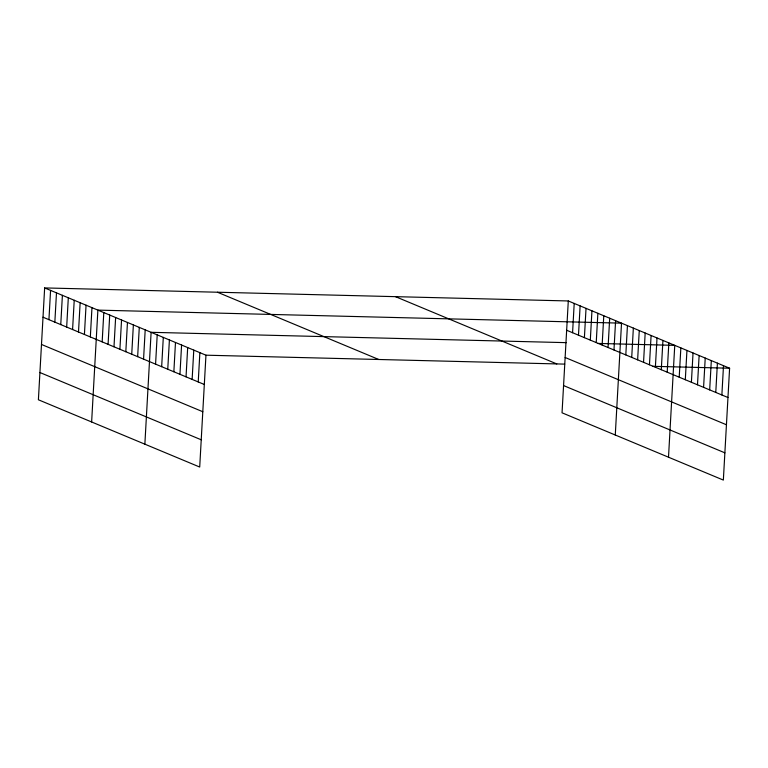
<?xml version="1.0" encoding="UTF-8"?>
<svg xmlns="http://www.w3.org/2000/svg" width="768" height="768" viewBox="0 0 768 768"><rect width="100%" height="100%" fill="white"/><g stroke="black" fill="none" stroke-linecap="round" stroke-linejoin="round"><path stroke-width="1.15" d="M44.65 287.923L38.4 399.773L199.709 467.04L205.958 355.19L44.65 287.923L568.291 300.96L729.6 368.227L723.35 480.077L562.042 412.81L568.291 300.96M48.931 319.67L50.573 290.381M54.845 322.138L56.486 292.848M60.758 324.605L62.4 295.315M66.672 327.072L68.314 297.782M72.586 329.539L74.227 300.25M78.499 332.006L80.141 302.717M84.422 334.474L86.054 305.184M90.336 336.941L91.968 307.651M91.632 421.968L97.882 310.118L621.523 323.155L615.274 435.014M102.163 341.875L103.795 312.586M108.077 344.342L109.718 315.053M113.99 346.81L115.632 317.52M119.904 349.267L121.546 319.987M125.818 351.734L127.459 322.454M131.731 354.202L133.373 324.912M137.654 356.669L139.286 327.379M143.568 359.136L145.2 329.846M144.864 444.173L151.114 332.314L566.333 342.653M155.578 364.147L157.21 334.858M161.664 366.691L163.306 337.402M167.76 369.226L169.402 339.936M173.856 371.77L175.488 342.48M179.952 374.314L181.584 345.024M186.038 376.848L187.68 347.568M192.134 379.392L193.776 350.102M198.23 381.936L199.872 352.646M572.573 332.717L574.205 303.427M578.486 335.184L580.118 305.894M584.4 337.651L586.032 308.362M590.314 340.109L591.946 310.829M596.227 342.576L597.869 313.296M602.141 345.043L603.782 315.754M608.054 347.51L609.696 318.221M613.968 349.978L615.61 320.688M625.805 354.912L627.437 325.622M631.718 357.379L633.35 328.09M637.632 359.846L639.264 330.557M643.546 362.314L645.178 333.024M649.459 364.781L651.101 335.491M655.373 367.248L657.014 337.958M661.286 369.715L662.928 340.426M667.2 372.182L668.842 342.893M668.506 457.21L674.755 345.36L597.955 343.44M679.21 377.184L680.851 347.894M685.306 379.728L686.947 350.438M691.402 382.272L693.034 352.982M697.498 384.806L699.13 355.517M703.584 387.35L705.226 358.061M709.68 389.894L711.322 360.605M715.776 392.429L717.408 363.149M721.872 394.973L723.504 365.683M205.958 355.19L564.701 364.118M652.8 366.317L729.6 368.227M566.65 330.25L727.958 397.517M565.133 357.494L726.442 424.762M395.491 296.659L556.8 363.926M563.558 385.565L724.867 452.832M217.45 292.224L378.758 359.491M43.018 317.203L204.326 384.48M41.491 344.458L202.8 411.725M39.926 372.528L201.235 439.795"/></g></svg>
